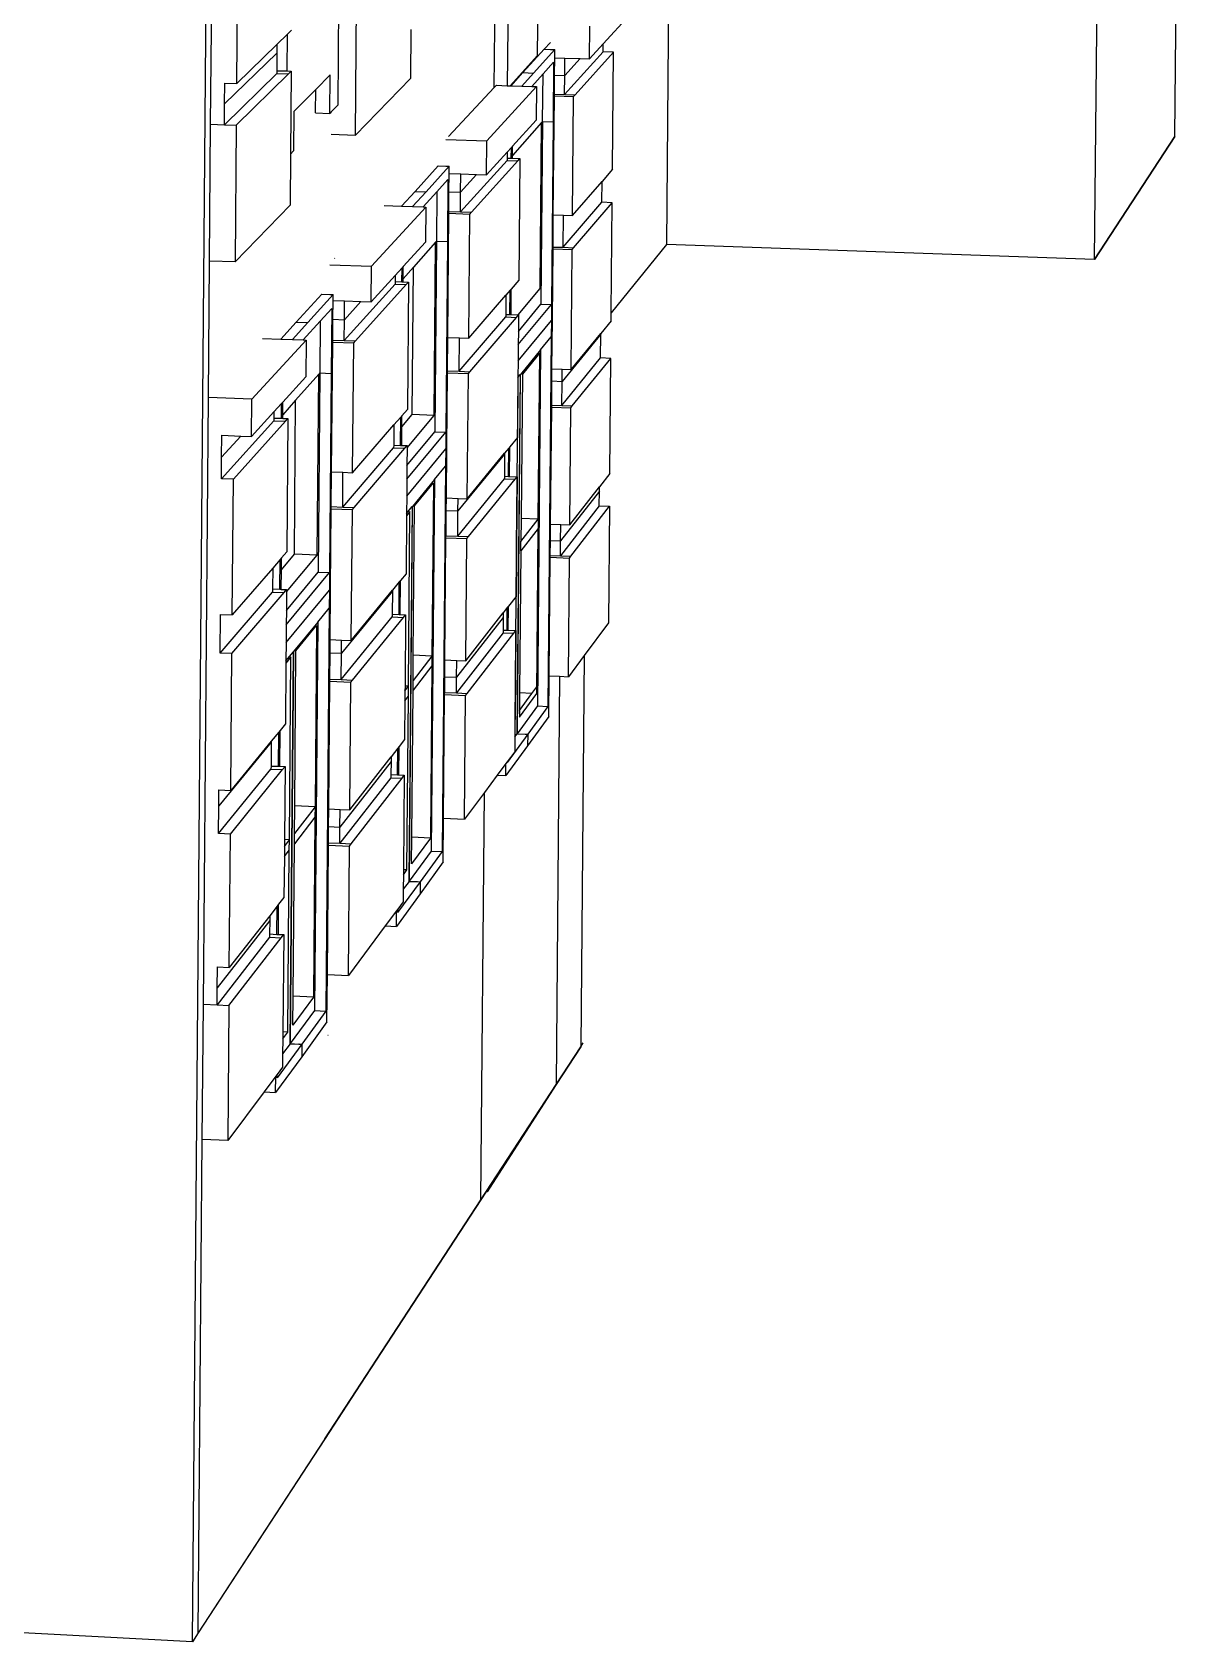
# Model space of a CAD drawing. Extents: x -106 to 80, y -44 to 65.
# Drawn here: x 60.2 to 71.97, y -36.53 to -19.98 of the extents above; entities that cross this region are included whole.
import ezdxf

# ---------------------------------------------------------------- set-up
doc = ezdxf.new("R2010")
doc.units = 0
doc.layers.get('0').update_dxf_attribs({"linetype": 'CONTINUOUS'})

msp = doc.modelspace()

# ---------------------------------------------------------------- linework, layer by layer
for p, q in [((71.124, -22.32), (71.309, -2.86)), ((61.846, -36.532), (62.093, -6.761)), ((62.034, -20.929), (62.095, -13.579)), ((65.397, -20.221), (65.413, -18.445)), ((71.949, -21.056), (71.97, -18.819)), ((66.75, -18.91), (66.721, -22.165)), ((62.302, -20.509), (62.313, -19.188)), ((65.094, -19.42), (65.084, -20.532)), ((63.35, -19.689), (63.341, -20.732)), ((64.951, -20.552), (64.96, -19.558)), ((63.524, -21.04), (63.535, -19.695)), ((66.34, -19.808), (66.072, -20.101)), ((62.824, -20.003), (62.716, -20.107)), ((62.821, -20.381), (62.824, -20.003)), ((62.866, -19.962), (62.824, -20.003)), ((64.093, -19.954), (64.089, -20.457)), ((65.93, -20.257), (65.933, -19.921)), ((62.716, -20.107), (62.302, -20.509)), ((62.716, -20.107), (62.715, -20.197)), ((65.246, -20.398), (65.465, -20.158)), ((65.246, -20.398), (65.465, -20.158)), ((65.573, -20.161), (65.355, -20.402)), ((65.465, -20.157), (65.529, -20.087)), ((65.465, -20.157), (65.465, -20.158)), ((65.465, -20.157), (65.465, -20.158)), ((65.465, -20.158), (65.465, -20.158)), ((65.465, -20.158), (65.465, -20.158)), ((65.465, -20.158), (65.529, -20.16)), ((65.529, -20.16), (65.573, -20.161)), ((65.572, -20.245), (65.573, -20.161)), ((65.674, -20.623), (66.072, -20.184)), ((65.781, -20.626), (66.177, -20.188)), ((65.93, -20.257), (66.072, -20.101)), ((66.072, -20.184), (66.072, -20.101)), ((66.177, -20.188), (66.072, -20.184)), ((66.167, -21.392), (66.177, -20.188)), ((62.178, -20.719), (62.715, -20.197)), ((62.715, -20.197), (62.713, -20.378)), ((65.397, -20.221), (65.113, -20.533)), ((65.452, -20.412), (65.561, -20.291)), ((65.561, -20.291), (65.555, -20.903)), ((65.57, -20.424), (65.572, -20.245)), ((65.572, -20.245), (65.677, -20.249)), ((65.675, -20.428), (65.677, -20.249)), ((65.834, -20.254), (65.675, -20.428)), ((65.677, -20.249), (65.834, -20.254)), ((65.834, -20.254), (65.93, -20.257)), ((62.713, -20.407), (62.176, -20.934)), ((62.178, -20.719), (62.179, -20.505)), ((62.179, -20.505), (62.302, -20.509)), ((62.298, -20.938), (62.833, -20.412)), ((62.713, -20.378), (62.821, -20.381)), ((62.713, -20.378), (62.713, -20.407)), ((62.713, -20.407), (62.833, -20.412)), ((62.821, -20.381), (62.862, -20.383)), ((62.833, -20.412), (62.862, -20.383)), ((62.862, -20.383), (62.855, -21.235)), ((63.262, -20.42), (63.114, -20.571)), ((63.259, -20.818), (63.262, -20.42)), ((64.089, -20.457), (63.524, -21.04)), ((65.124, -20.533), (65.246, -20.398)), ((65.233, -20.537), (65.355, -20.402)), ((65.246, -20.398), (65.246, -20.398)), ((65.246, -20.398), (65.355, -20.402)), ((65.336, -20.54), (65.452, -20.412)), ((65.355, -20.402), (65.355, -20.402)), ((65.448, -20.9), (65.452, -20.412)), ((65.569, -20.619), (65.57, -20.424)), ((65.57, -20.424), (65.675, -20.428)), ((65.674, -20.623), (65.675, -20.428)), ((63.114, -20.571), (62.891, -20.799)), ((63.112, -20.813), (63.114, -20.571)), ((64.479, -21.056), (64.951, -20.552)), ((64.873, -21.098), (65.385, -20.542)), ((64.951, -20.552), (64.973, -20.528)), ((64.973, -20.528), (65.084, -20.532)), ((65.084, -20.532), (65.113, -20.533)), ((65.113, -20.533), (65.124, -20.533)), ((65.124, -20.533), (65.233, -20.537)), ((65.233, -20.537), (65.336, -20.54)), ((65.336, -20.54), (65.385, -20.542)), ((65.385, -20.542), (65.382, -20.886)), ((65.558, -21.861), (65.569, -20.637)), ((65.569, -20.619), (65.674, -20.623)), ((65.569, -20.637), (65.569, -20.619)), ((65.569, -20.637), (65.766, -20.643)), ((65.674, -20.623), (65.781, -20.626)), ((65.755, -21.868), (65.766, -20.643)), ((65.766, -20.643), (65.781, -20.626)), ((62.176, -20.934), (62.178, -20.719)), ((62.891, -20.799), (62.887, -21.202)), ((63.112, -20.813), (63.259, -20.818)), ((63.274, -20.802), (63.259, -20.818)), ((63.341, -20.732), (63.274, -20.802)), ((62.022, -22.335), (62.034, -20.929)), ((62.034, -20.929), (62.176, -20.934)), ((62.176, -20.934), (62.298, -20.938)), ((62.298, -20.938), (62.286, -22.344)), ((65.438, -20.91), (65.137, -21.25)), ((65.382, -20.886), (65.138, -21.155)), ((65.423, -22.617), (65.438, -20.91)), ((65.448, -20.9), (65.431, -22.778)), ((65.448, -20.9), (65.438, -20.91)), ((65.448, -20.9), (65.555, -20.903)), ((65.555, -20.903), (65.539, -22.782)), ((63.272, -21.031), (63.524, -21.04)), ((64.454, -21.084), (64.873, -21.098)), ((64.87, -21.449), (64.873, -21.098)), ((65.127, -21.167), (65.084, -21.214)), ((65.126, -21.278), (65.127, -21.167)), ((65.138, -21.155), (65.127, -21.167)), ((65.137, -21.25), (65.138, -21.155)), ((71.124, -22.32), (71.949, -21.056)), ((71.949, -21.056), (71.124, -22.32)), ((62.855, -21.235), (62.851, -21.761)), ((62.887, -21.202), (62.855, -21.235)), ((64.603, -21.829), (65.083, -21.3)), ((64.715, -21.833), (65.193, -21.304)), ((64.87, -21.449), (65.084, -21.214)), ((65.084, -21.214), (65.083, -21.276)), ((65.083, -21.276), (65.083, -21.3)), ((65.083, -21.276), (65.126, -21.278)), ((65.083, -21.3), (65.193, -21.304)), ((65.126, -21.278), (65.137, -21.278)), ((65.137, -21.278), (65.137, -21.25)), ((65.137, -21.278), (65.214, -21.281)), ((65.193, -21.304), (65.214, -21.281)), ((65.214, -21.281), (65.203, -22.533)), ((64.137, -21.619), (64.375, -21.356)), ((64.375, -21.356), (64.137, -21.619)), ((64.487, -21.36), (64.25, -21.623)), ((64.361, -21.622), (64.474, -21.496)), ((64.375, -21.356), (64.375, -21.356)), ((64.375, -21.356), (64.375, -21.356)), ((64.375, -21.356), (64.375, -21.356)), ((64.375, -21.356), (64.452, -21.359)), ((64.375, -21.356), (64.375, -21.356)), ((64.452, -21.359), (64.487, -21.36)), ((64.474, -21.496), (64.469, -22.135)), ((64.485, -21.622), (64.487, -21.436)), ((64.487, -21.436), (64.487, -21.36)), ((64.487, -21.436), (64.607, -21.44)), ((64.605, -21.626), (64.607, -21.44)), ((64.769, -21.446), (64.605, -21.626)), ((64.607, -21.44), (64.769, -21.446)), ((64.769, -21.446), (64.87, -21.449)), ((66.167, -21.392), (66.06, -21.516)), ((63.997, -21.772), (64.137, -21.619)), ((64.111, -21.776), (64.25, -21.622)), ((64.137, -21.619), (64.137, -21.619)), ((64.137, -21.619), (64.25, -21.622)), ((64.219, -21.779), (64.361, -21.622)), ((64.25, -21.623), (64.25, -21.622)), ((64.361, -21.622), (64.357, -22.131)), ((64.483, -21.825), (64.485, -21.622)), ((64.485, -21.622), (64.605, -21.626)), ((64.603, -21.829), (64.605, -21.626)), ((65.755, -21.868), (66.06, -21.516)), ((66.058, -21.731), (66.06, -21.516)), ((62.851, -21.761), (62.286, -22.344)), ((63.688, -22.388), (64.247, -21.78)), ((63.817, -21.765), (63.997, -21.772)), ((63.997, -21.772), (64.111, -21.776)), ((64.111, -21.776), (64.219, -21.779)), ((64.219, -21.779), (64.247, -21.78)), ((64.247, -21.78), (64.244, -22.14)), ((64.472, -23.121), (64.483, -21.844)), ((64.483, -21.825), (64.603, -21.829)), ((64.483, -21.844), (64.483, -21.825)), ((64.483, -21.844), (64.699, -21.852)), ((64.603, -21.829), (64.715, -21.833)), ((64.699, -21.852), (64.715, -21.833)), ((65.66, -22.194), (66.058, -21.731)), ((65.767, -22.198), (66.164, -21.735)), ((66.164, -21.735), (66.058, -21.731)), ((66.154, -22.869), (66.164, -21.735)), ((64.688, -23.129), (64.699, -21.852)), ((65.555, -22.191), (65.558, -21.861)), ((65.558, -21.861), (65.663, -21.864)), ((65.66, -22.194), (65.663, -21.864)), ((65.663, -21.864), (65.755, -21.868)), ((64.244, -22.14), (64.014, -22.392)), ((64.346, -22.142), (64.119, -22.398)), ((64.331, -23.923), (64.346, -22.142)), ((64.357, -22.131), (64.34, -24.09)), ((64.357, -22.131), (64.346, -22.142)), ((64.357, -22.131), (64.469, -22.135)), ((64.469, -22.135), (64.452, -24.095)), ((66.721, -22.165), (66.154, -22.869)), ((66.721, -22.165), (66.154, -22.869)), ((71.124, -22.32), (66.721, -22.165)), ((62.011, -23.738), (62.022, -22.335)), ((62.011, -23.738), (62.022, -22.335)), ((62.286, -22.344), (62.022, -22.335)), ((63.308, -22.31), (63.312, -22.306)), ((65.548, -22.932), (65.555, -22.209)), ((65.555, -22.191), (65.66, -22.194)), ((65.555, -22.209), (65.555, -22.191)), ((65.555, -22.209), (65.752, -22.216)), ((65.66, -22.194), (65.767, -22.198)), ((65.741, -23.45), (65.752, -22.216)), ((65.752, -22.216), (65.767, -22.198)), ((63.261, -22.373), (63.688, -22.388)), ((63.685, -22.755), (63.688, -22.388)), ((63.685, -22.755), (63.932, -22.484)), ((63.932, -22.484), (63.931, -22.547)), ((64.002, -22.406), (63.932, -22.484)), ((64, -22.549), (64.002, -22.406)), ((64.014, -22.392), (64.002, -22.406)), ((64.013, -22.518), (64.014, -22.392)), ((64.119, -22.398), (64.013, -22.518)), ((64.106, -23.914), (64.119, -22.398)), ((63.407, -23.151), (63.931, -22.573)), ((63.524, -23.155), (64.045, -22.577)), ((63.931, -22.547), (63.931, -22.573)), ((63.931, -22.547), (64, -22.549)), ((63.931, -22.573), (64.045, -22.577)), ((64, -22.549), (64.013, -22.55)), ((64.013, -22.55), (64.013, -22.518)), ((64.013, -22.55), (64.068, -22.552)), ((64.045, -22.577), (64.068, -22.552)), ((64.068, -22.552), (64.057, -23.86)), ((65.114, -22.636), (65.071, -22.686)), ((65.112, -22.886), (65.114, -22.636)), ((65.125, -22.623), (65.114, -22.636)), ((65.123, -22.886), (65.125, -22.623)), ((65.203, -22.533), (65.125, -22.623)), ((65.196, -22.889), (65.423, -22.617)), ((62.915, -22.962), (63.176, -22.675)), ((63.176, -22.675), (62.915, -22.962)), ((63.293, -22.679), (63.034, -22.966)), ((63.161, -22.953), (63.279, -22.822)), ((63.177, -22.674), (63.176, -22.675)), ((63.176, -22.675), (63.176, -22.675)), ((63.176, -22.675), (63.177, -22.675)), ((63.177, -22.674), (63.177, -22.675)), ((63.177, -22.675), (63.258, -22.678)), ((63.258, -22.678), (63.293, -22.679)), ((63.279, -22.822), (63.274, -23.49)), ((63.291, -22.934), (63.293, -22.741)), ((63.293, -22.741), (63.293, -22.679)), ((63.293, -22.741), (63.41, -22.745)), ((63.409, -22.938), (63.41, -22.745)), ((63.579, -22.751), (63.409, -22.938)), ((63.41, -22.745), (63.579, -22.751)), ((63.579, -22.751), (63.685, -22.755)), ((64.688, -23.129), (65.071, -22.686)), ((65.071, -22.686), (65.069, -22.884)), ((65.197, -23.194), (65.539, -22.782)), ((65.199, -23.058), (65.431, -22.778)), ((65.431, -22.778), (65.539, -22.782)), ((65.539, -22.782), (65.538, -22.946)), ((62.755, -23.138), (62.915, -22.962)), ((62.874, -23.142), (63.034, -22.966)), ((62.915, -22.962), (62.915, -22.962)), ((62.915, -22.962), (63.034, -22.966)), ((62.987, -23.146), (63.161, -22.953)), ((63.034, -22.966), (63.034, -22.966)), ((63.161, -22.953), (63.156, -23.485)), ((63.289, -23.147), (63.291, -22.934)), ((63.291, -22.934), (63.409, -22.938)), ((63.407, -23.151), (63.409, -22.938)), ((64.589, -23.469), (65.069, -22.91)), ((64.701, -23.473), (65.179, -22.914)), ((65.069, -22.884), (65.112, -22.886)), ((65.069, -22.884), (65.069, -22.91)), ((65.069, -22.91), (65.179, -22.914)), ((65.112, -22.886), (65.123, -22.886)), ((65.123, -22.886), (65.196, -22.889)), ((65.179, -22.914), (65.2, -22.889)), ((65.196, -22.889), (65.2, -22.889)), ((65.196, -23.361), (65.538, -22.946)), ((65.2, -22.889), (65.199, -23.058)), ((65.538, -22.946), (65.536, -23.115)), ((65.538, -22.946), (65.548, -22.932)), ((65.544, -23.443), (65.548, -22.932)), ((66.153, -22.949), (66.046, -23.079)), ((66.153, -22.949), (66.154, -22.869)), ((62.458, -23.755), (63.016, -23.147)), ((62.567, -23.131), (62.755, -23.138)), ((62.755, -23.138), (62.874, -23.142)), ((62.874, -23.142), (62.987, -23.146)), ((62.987, -23.146), (63.016, -23.147)), ((63.016, -23.147), (63.013, -23.524)), ((63.278, -24.502), (63.289, -23.168)), ((63.289, -23.147), (63.407, -23.151)), ((63.289, -23.168), (63.289, -23.147)), ((63.289, -23.168), (63.506, -23.176)), ((63.407, -23.151), (63.524, -23.155)), ((63.506, -23.176), (63.524, -23.155)), ((64.469, -23.464), (64.472, -23.121)), ((64.472, -23.121), (64.592, -23.125)), ((64.589, -23.469), (64.592, -23.125)), ((64.592, -23.125), (64.688, -23.129)), ((65.199, -23.058), (65.197, -23.194)), ((65.427, -23.248), (65.536, -23.115)), ((65.536, -23.115), (65.503, -26.915)), ((66.046, -23.088), (65.648, -23.572)), ((65.741, -23.45), (66.046, -23.079)), ((66.044, -23.332), (66.046, -23.088)), ((66.046, -23.088), (66.046, -23.079)), ((63.494, -24.511), (63.506, -23.176)), ((65.197, -23.194), (65.196, -23.361)), ((65.427, -23.248), (65.219, -23.503)), ((65.418, -23.28), (65.24, -23.498)), ((65.427, -23.248), (65.395, -26.91)), ((65.403, -24.988), (65.418, -23.28)), ((65.645, -23.821), (66.044, -23.332)), ((66.149, -23.336), (66.044, -23.332)), ((63.145, -23.498), (62.908, -23.765)), ((63.129, -25.36), (63.145, -23.498)), ((63.156, -23.485), (63.139, -25.534)), ((63.156, -23.485), (63.145, -23.498)), ((63.156, -23.485), (63.274, -23.49)), ((63.274, -23.49), (63.256, -25.539)), ((64.462, -24.251), (64.469, -23.484)), ((64.469, -23.464), (64.589, -23.469)), ((64.469, -23.484), (64.469, -23.464)), ((64.469, -23.484), (64.684, -23.492)), ((64.589, -23.469), (64.701, -23.473)), ((64.673, -24.779), (64.684, -23.492)), ((64.684, -23.492), (64.701, -23.473)), ((65.196, -23.361), (65.194, -23.532)), ((65.24, -23.498), (65.227, -24.981)), ((65.543, -23.568), (65.544, -23.443)), ((65.544, -23.443), (65.649, -23.447)), ((65.648, -23.572), (65.649, -23.447)), ((65.649, -23.447), (65.741, -23.45)), ((65.753, -23.825), (66.149, -23.336)), ((66.139, -24.52), (66.149, -23.336)), ((63.013, -23.524), (62.776, -23.785)), ((65.181, -25.273), (65.197, -23.55)), ((65.218, -23.503), (65.186, -27.196)), ((65.187, -27.195), (65.219, -23.503)), ((65.194, -23.553), (65.189, -24.151)), ((65.194, -23.532), (65.218, -23.503)), ((65.194, -23.532), (65.194, -23.553)), ((65.197, -23.55), (65.194, -23.553)), ((65.218, -23.503), (65.219, -23.503)), ((65.541, -23.817), (65.543, -23.568)), ((65.543, -23.568), (65.648, -23.572)), ((65.645, -23.821), (65.648, -23.572)), ((61.959, -29.977), (62.011, -23.738)), ((62.458, -23.755), (62.011, -23.738)), ((62.455, -24.138), (62.458, -23.755)), ((62.762, -23.8), (62.685, -23.885)), ((62.761, -23.952), (62.762, -23.8)), ((62.776, -23.785), (62.762, -23.8)), ((62.908, -23.765), (62.775, -23.916)), ((62.775, -23.916), (62.776, -23.785)), ((62.895, -25.35), (62.908, -23.765)), ((65.541, -23.817), (65.645, -23.821)), ((65.541, -23.836), (65.541, -23.817)), ((65.645, -23.821), (65.753, -23.825)), ((65.737, -23.843), (65.753, -23.825)), ((62.146, -24.573), (62.684, -23.978)), ((62.268, -24.578), (62.804, -23.982)), ((62.685, -23.885), (62.455, -24.138)), ((62.685, -23.949), (62.684, -23.978)), ((62.684, -23.978), (62.804, -23.982)), ((62.685, -23.885), (62.685, -23.949)), ((62.685, -23.949), (62.761, -23.952)), ((62.761, -23.952), (62.775, -23.953)), ((62.775, -23.953), (62.775, -23.916)), ((62.775, -23.953), (62.829, -23.955)), ((62.804, -23.982), (62.829, -23.955)), ((62.829, -23.955), (62.818, -25.324)), ((63.989, -23.939), (63.918, -24.02)), ((63.986, -24.23), (63.989, -23.939)), ((64.001, -23.925), (63.989, -23.939)), ((64, -24.04), (64.106, -23.914)), ((64, -24.04), (64.001, -23.925)), ((64.057, -23.86), (64.001, -23.925)), ((64.054, -24.254), (64.331, -23.923)), ((64.331, -23.923), (64.106, -23.914)), ((65.53, -25.039), (65.541, -23.836)), ((65.541, -23.836), (65.737, -23.843)), ((65.727, -25.047), (65.737, -23.843)), ((62.147, -24.35), (62.149, -24.127)), ((62.345, -24.134), (62.147, -24.35)), ((62.149, -24.127), (62.345, -24.134)), ((62.345, -24.134), (62.455, -24.138)), ((63.494, -24.511), (63.918, -24.02)), ((63.918, -24.02), (63.917, -24.227)), ((63.999, -24.23), (64, -24.04)), ((64.051, -24.579), (64.452, -24.095)), ((64.052, -24.436), (64.34, -24.09)), ((64.34, -24.09), (64.452, -24.095)), ((64.452, -24.095), (64.451, -24.266)), ((65.189, -24.151), (65.111, -24.246)), ((63.392, -24.865), (63.916, -24.255)), ((63.509, -24.869), (64.031, -24.259)), ((63.917, -24.227), (63.916, -24.255)), ((63.916, -24.255), (64.031, -24.259)), ((63.917, -24.227), (63.986, -24.23)), ((63.986, -24.23), (63.999, -24.23)), ((63.999, -24.23), (64.054, -24.232)), ((64.031, -24.259), (64.054, -24.232)), ((64.05, -24.753), (64.451, -24.266)), ((64.054, -24.254), (64.052, -24.436)), ((64.054, -24.232), (64.054, -24.254)), ((64.451, -24.266), (64.449, -24.443)), ((64.451, -24.266), (64.462, -24.251)), ((64.458, -24.771), (64.462, -24.251)), ((65.057, -24.321), (64.577, -24.905)), ((64.673, -24.779), (65.057, -24.312)), ((65.057, -24.321), (65.055, -24.548)), ((65.1, -24.26), (65.057, -24.312)), ((65.057, -24.312), (65.057, -24.321)), ((65.097, -24.55), (65.1, -24.26)), ((65.111, -24.246), (65.1, -24.26)), ((65.109, -24.55), (65.111, -24.246)), ((62.146, -24.573), (62.147, -24.35)), ((64.052, -24.436), (64.051, -24.579)), ((64.335, -24.581), (64.449, -24.443)), ((64.449, -24.443), (64.415, -28.407)), ((62.268, -24.578), (62.146, -24.573)), ((62.256, -25.974), (62.268, -24.578)), ((63.275, -24.86), (63.278, -24.502)), ((63.278, -24.502), (63.395, -24.507)), ((63.392, -24.865), (63.395, -24.507)), ((63.395, -24.507), (63.494, -24.511)), ((64.051, -24.579), (64.05, -24.753)), ((64.335, -24.581), (64.109, -24.858)), ((64.131, -24.852), (64.325, -24.615)), ((64.335, -24.581), (64.303, -28.402)), ((64.325, -24.615), (64.31, -26.397)), ((64.575, -25.164), (65.055, -24.575)), ((64.686, -25.169), (65.164, -24.579)), ((65.055, -24.548), (65.055, -24.575)), ((65.055, -24.548), (65.097, -24.55)), ((65.055, -24.575), (65.164, -24.579)), ((65.097, -24.55), (65.109, -24.55)), ((65.109, -24.55), (65.185, -24.553)), ((65.164, -24.579), (65.185, -24.553)), ((65.185, -24.553), (65.179, -25.273)), ((65.727, -25.047), (66.032, -24.657)), ((66.139, -24.52), (66.032, -24.657)), ((66.032, -24.701), (66.032, -24.657)), ((64.05, -24.753), (64.048, -24.932)), ((64.457, -24.901), (64.458, -24.771)), ((64.458, -24.771), (64.578, -24.776)), ((64.577, -24.905), (64.578, -24.776)), ((64.578, -24.776), (64.673, -24.779)), ((66.032, -24.701), (65.633, -25.212)), ((66.03, -24.853), (66.032, -24.701)), ((63.268, -25.702), (63.275, -24.882)), ((63.275, -24.86), (63.392, -24.865)), ((63.275, -24.882), (63.275, -24.86)), ((63.275, -24.882), (63.491, -24.891)), ((63.392, -24.865), (63.509, -24.869)), ((63.48, -26.237), (63.491, -24.891)), ((63.491, -24.891), (63.509, -24.869)), ((64.048, -24.954), (64.043, -25.551)), ((64.048, -24.932), (64.108, -24.859)), ((64.084, -24.909), (64.048, -24.954)), ((64.048, -24.932), (64.048, -24.954)), ((64.069, -26.707), (64.084, -24.909)), ((64.108, -24.859), (64.075, -28.713)), ((64.076, -28.712), (64.109, -24.858)), ((64.108, -24.859), (64.109, -24.858)), ((64.118, -26.389), (64.131, -24.852)), ((64.455, -25.16), (64.457, -24.901)), ((64.457, -24.901), (64.577, -24.905)), ((64.575, -25.164), (64.577, -24.905)), ((65.227, -24.981), (65.225, -25.217)), ((65.225, -25.217), (65.403, -24.988)), ((65.403, -24.988), (65.227, -24.981)), ((65.403, -24.988), (65.402, -25.084)), ((66.03, -24.853), (65.632, -25.365)), ((65.739, -25.369), (66.136, -24.857)), ((66.03, -24.853), (66.136, -24.857)), ((66.136, -24.857), (66.125, -26.056)), ((65.402, -25.084), (65.224, -25.314)), ((65.387, -26.782), (65.402, -25.084)), ((65.528, -25.208), (65.53, -25.039)), ((65.53, -25.039), (65.635, -25.043)), ((65.633, -25.212), (65.635, -25.043)), ((65.635, -25.043), (65.727, -25.047)), ((64.444, -26.436), (64.454, -25.181)), ((64.454, -25.181), (64.455, -25.16)), ((64.454, -25.181), (64.67, -25.189)), ((64.455, -25.16), (64.575, -25.164)), ((64.575, -25.164), (64.686, -25.169)), ((64.659, -26.444), (64.67, -25.189)), ((64.67, -25.189), (64.686, -25.169)), ((65.179, -25.276), (65.178, -25.373)), ((65.179, -25.276), (65.181, -25.273)), ((65.181, -25.273), (65.179, -25.273)), ((65.179, -25.273), (65.179, -25.276)), ((65.181, -25.37), (65.181, -25.273)), ((65.224, -25.314), (65.211, -26.775)), ((65.224, -25.314), (65.225, -25.217)), ((65.527, -25.361), (65.528, -25.208)), ((65.528, -25.208), (65.633, -25.212)), ((65.632, -25.365), (65.633, -25.212)), ((62.749, -25.404), (62.672, -25.493)), ((62.746, -25.71), (62.749, -25.404)), ((62.762, -25.388), (62.749, -25.404)), ((62.761, -25.509), (62.895, -25.35)), ((62.761, -25.509), (62.762, -25.388)), ((62.818, -25.324), (62.762, -25.388)), ((62.814, -25.736), (63.129, -25.36)), ((63.129, -25.36), (62.895, -25.35)), ((65.166, -27.083), (65.181, -25.37)), ((65.178, -25.373), (65.175, -25.784)), ((65.181, -25.37), (65.178, -25.373)), ((65.516, -26.601), (65.527, -25.381)), ((65.527, -25.361), (65.632, -25.365)), ((65.527, -25.381), (65.527, -25.361)), ((65.527, -25.381), (65.724, -25.389)), ((65.632, -25.365), (65.739, -25.369)), ((65.713, -26.609), (65.724, -25.389)), ((65.724, -25.389), (65.739, -25.369)), ((62.672, -25.493), (62.256, -25.974)), ((62.672, -25.493), (62.67, -25.707)), ((62.76, -25.711), (62.761, -25.509)), ((62.812, -26.076), (63.256, -25.539)), ((62.813, -25.927), (63.139, -25.534)), ((63.139, -25.534), (63.256, -25.539)), ((63.256, -25.539), (63.255, -25.718)), ((63.974, -25.634), (63.904, -25.72)), ((63.971, -25.968), (63.974, -25.634)), ((63.987, -25.619), (63.974, -25.634)), ((63.984, -25.968), (63.987, -25.619)), ((64.043, -25.551), (63.987, -25.619)), ((62.131, -26.366), (62.67, -25.738)), ((62.253, -26.371), (62.789, -25.743)), ((62.67, -25.707), (62.746, -25.71)), ((62.67, -25.707), (62.67, -25.738)), ((62.67, -25.738), (62.789, -25.743)), ((62.746, -25.71), (62.76, -25.711)), ((62.76, -25.711), (62.815, -25.713)), ((62.789, -25.743), (62.815, -25.713)), ((62.81, -26.258), (63.255, -25.718)), ((62.814, -25.736), (62.813, -25.927)), ((62.815, -25.713), (62.814, -25.736)), ((63.255, -25.718), (63.253, -25.903)), ((63.255, -25.718), (63.268, -25.702)), ((63.263, -26.228), (63.268, -25.702)), ((63.904, -25.729), (63.38, -26.367)), ((63.48, -26.237), (63.904, -25.72)), ((63.904, -25.729), (63.902, -25.965)), ((63.904, -25.72), (63.904, -25.729)), ((65.175, -25.784), (65.097, -25.884)), ((62.131, -26.366), (62.134, -25.969)), ((62.134, -25.969), (62.256, -25.974)), ((62.813, -25.927), (62.812, -26.076)), ((63.135, -26.048), (63.253, -25.903)), ((63.253, -25.903), (63.218, -30.048)), ((63.902, -25.965), (63.901, -25.994)), ((63.902, -25.965), (63.971, -25.968)), ((63.971, -25.968), (63.984, -25.968)), ((63.984, -25.968), (64.039, -25.971)), ((64.016, -25.999), (64.039, -25.971)), ((64.039, -25.971), (64.033, -26.706)), ((64.659, -26.444), (65.043, -25.953)), ((65.043, -25.953), (65.042, -26)), ((65.085, -25.899), (65.043, -25.953)), ((65.083, -26.13), (65.085, -25.899)), ((65.097, -25.884), (65.085, -25.899)), ((65.095, -26.131), (65.097, -25.884)), ((62.812, -26.076), (62.81, -26.258)), ((63.135, -26.048), (62.887, -26.351)), ((62.911, -26.343), (63.123, -26.084)), ((63.135, -26.048), (63.101, -30.042)), ((63.123, -26.084), (63.108, -27.947)), ((63.377, -26.638), (63.901, -25.994)), ((63.494, -26.643), (64.016, -25.999)), ((63.901, -25.994), (64.016, -25.999)), ((65.042, -26), (64.562, -26.615)), ((65.042, -26), (65.041, -26.129)), ((65.041, -26.129), (65.041, -26.157)), ((65.041, -26.129), (65.083, -26.13)), ((65.083, -26.13), (65.095, -26.131)), ((65.095, -26.131), (65.172, -26.134)), ((65.151, -26.161), (65.172, -26.134)), ((65.172, -26.134), (65.164, -27.017)), ((66.125, -26.056), (65.876, -26.39)), ((62.81, -26.258), (62.808, -26.446)), ((63.262, -26.362), (63.263, -26.228)), ((63.263, -26.228), (63.381, -26.233)), ((63.38, -26.367), (63.381, -26.233)), ((63.381, -26.233), (63.48, -26.237)), ((65.041, -26.157), (64.561, -26.775)), ((64.672, -26.78), (65.151, -26.161)), ((65.041, -26.157), (65.151, -26.161)), ((62.253, -26.371), (62.131, -26.366)), ((62.241, -27.778), (62.253, -26.371)), ((62.808, -26.469), (62.803, -27.093)), ((62.808, -26.446), (62.886, -26.352)), ((62.86, -26.405), (62.808, -26.469)), ((62.808, -26.446), (62.808, -26.469)), ((62.844, -28.287), (62.86, -26.405)), ((62.886, -26.352), (62.852, -30.382)), ((62.853, -30.381), (62.887, -26.351)), ((62.886, -26.352), (62.887, -26.351)), ((62.898, -27.938), (62.911, -26.343)), ((63.26, -26.633), (63.262, -26.362)), ((63.262, -26.362), (63.38, -26.367)), ((63.377, -26.638), (63.38, -26.367)), ((64.116, -26.647), (64.118, -26.389)), ((64.31, -26.397), (64.116, -26.647)), ((64.31, -26.397), (64.118, -26.389)), ((64.31, -26.397), (64.309, -26.497)), ((64.442, -26.61), (64.444, -26.436)), ((64.444, -26.436), (64.564, -26.441)), ((64.562, -26.615), (64.564, -26.441)), ((64.564, -26.441), (64.659, -26.444)), ((65.876, -26.39), (65.713, -26.609)), ((65.876, -26.39), (65.84, -30.413)), ((63.26, -26.633), (63.377, -26.638)), ((63.26, -26.656), (63.26, -26.633)), ((63.377, -26.638), (63.494, -26.643)), ((63.476, -26.665), (63.494, -26.643)), ((64.309, -26.497), (64.115, -26.748)), ((64.309, -26.497), (64.294, -28.269)), ((64.441, -26.77), (64.442, -26.61)), ((64.442, -26.61), (64.562, -26.615)), ((64.561, -26.775), (64.562, -26.615)), ((65.513, -27.017), (65.516, -26.601)), ((65.516, -26.601), (65.623, -26.605)), ((65.623, -26.605), (65.586, -30.803)), ((65.623, -26.605), (65.713, -26.609)), ((63.249, -27.968), (63.26, -26.656)), ((63.26, -26.656), (63.476, -26.665)), ((63.465, -27.978), (63.476, -26.665)), ((64.032, -26.755), (64.031, -26.856)), ((64.031, -26.856), (64.068, -26.809)), ((64.033, -26.706), (64.032, -26.755)), ((64.032, -26.755), (64.069, -26.707)), ((64.069, -26.707), (64.033, -26.706)), ((64.053, -28.596), (64.068, -26.809)), ((64.068, -26.809), (64.069, -26.707)), ((64.102, -28.26), (64.115, -26.748)), ((64.115, -26.748), (64.116, -26.647)), ((64.429, -28.064), (64.44, -26.792)), ((64.44, -26.792), (64.441, -26.77)), ((64.44, -26.792), (64.656, -26.801)), ((64.441, -26.77), (64.561, -26.775)), ((64.561, -26.775), (64.672, -26.78)), ((64.645, -28.073), (64.656, -26.801)), ((64.656, -26.801), (64.672, -26.78)), ((65.211, -26.775), (65.209, -26.955)), ((65.209, -26.955), (65.338, -26.78)), ((65.209, -27.024), (65.387, -26.782)), ((65.338, -26.78), (65.211, -26.775)), ((65.338, -26.78), (65.387, -26.714)), ((65.387, -26.782), (65.387, -26.782)), ((64.031, -26.856), (64.028, -27.256)), ((65.395, -26.91), (65.187, -27.195)), ((65.209, -26.955), (65.209, -27.024)), ((65.503, -26.915), (65.295, -27.199)), ((65.395, -26.91), (65.503, -26.915)), ((62.803, -27.093), (62.748, -27.161)), ((65.163, -27.086), (65.162, -27.228)), ((65.164, -27.017), (65.163, -27.086)), ((65.163, -27.086), (65.166, -27.083)), ((65.163, -27.086), (65.163, -27.086)), ((65.164, -27.017), (65.166, -27.014)), ((65.166, -27.083), (65.165, -27.083)), ((65.209, -27.024), (65.209, -27.024)), ((65.513, -27.017), (65.294, -27.318)), ((62.657, -27.281), (62.117, -27.938)), ((62.657, -27.271), (62.241, -27.778)), ((62.657, -27.281), (62.655, -27.527)), ((62.734, -27.178), (62.657, -27.271)), ((62.657, -27.271), (62.657, -27.281)), ((62.731, -27.53), (62.734, -27.178)), ((62.748, -27.161), (62.734, -27.178)), ((62.744, -27.53), (62.748, -27.161)), ((64.028, -27.256), (63.972, -27.328)), ((65.295, -27.2), (65.083, -27.49)), ((65.162, -27.228), (65.161, -27.381)), ((65.162, -27.228), (65.186, -27.196)), ((65.187, -27.195), (65.186, -27.196)), ((65.186, -27.196), (65.269, -27.199)), ((65.187, -27.195), (65.27, -27.198)), ((65.27, -27.198), (65.269, -27.199)), ((65.269, -27.199), (65.295, -27.2)), ((65.27, -27.198), (65.295, -27.199)), ((65.295, -27.199), (65.294, -27.318)), ((65.295, -27.199), (65.295, -27.2)), ((63.465, -27.978), (63.889, -27.434)), ((63.959, -27.344), (63.889, -27.434)), ((63.889, -27.434), (63.889, -27.482)), ((63.957, -27.619), (63.959, -27.344)), ((63.972, -27.328), (63.959, -27.344)), ((63.97, -27.619), (63.972, -27.328)), ((65.294, -27.318), (65.07, -27.626)), ((65.161, -27.381), (65.083, -27.485)), ((62.115, -28.221), (62.654, -27.559)), ((62.237, -28.227), (62.774, -27.564)), ((62.655, -27.527), (62.654, -27.559)), ((62.654, -27.559), (62.774, -27.564)), ((62.655, -27.527), (62.731, -27.53)), ((62.731, -27.53), (62.744, -27.53)), ((62.744, -27.53), (62.799, -27.533)), ((62.774, -27.564), (62.799, -27.533)), ((62.799, -27.533), (62.793, -28.284)), ((63.889, -27.482), (63.364, -28.155)), ((63.888, -27.616), (63.887, -27.647)), ((63.889, -27.482), (63.888, -27.616)), ((63.888, -27.616), (63.957, -27.619)), ((63.957, -27.619), (63.97, -27.619)), ((63.97, -27.619), (64.025, -27.622)), ((64.002, -27.651), (64.025, -27.622)), ((64.025, -27.622), (64.017, -28.595)), ((64.981, -27.622), (64.85, -27.798)), ((65.071, -27.501), (64.981, -27.622)), ((64.981, -27.622), (65.07, -27.626)), ((65.07, -27.626), (65.071, -27.501)), ((65.083, -27.485), (65.071, -27.501)), ((65.083, -27.49), (65.083, -27.485)), ((62.117, -27.938), (62.119, -27.773)), ((62.119, -27.773), (62.241, -27.778)), ((63.887, -27.647), (63.363, -28.322)), ((63.48, -28.327), (64.002, -27.651)), ((63.887, -27.647), (64.002, -27.651)), ((64.85, -27.798), (64.645, -28.073)), ((64.813, -31.986), (64.85, -27.798)), ((62.115, -28.221), (62.117, -27.938)), ((62.895, -28.22), (62.898, -27.938)), ((63.108, -27.947), (62.895, -28.22)), ((63.108, -27.947), (62.898, -27.938)), ((63.108, -27.947), (63.107, -28.052)), ((63.247, -28.15), (63.249, -27.968)), ((63.249, -27.968), (63.366, -27.973)), ((63.107, -28.052), (62.895, -28.326)), ((63.107, -28.052), (63.091, -29.904)), ((63.364, -28.155), (63.366, -27.973)), ((63.366, -27.973), (63.465, -27.978)), ((64.426, -28.513), (64.429, -28.064)), ((64.429, -28.064), (64.645, -28.073)), ((62.237, -28.227), (62.115, -28.221)), ((62.226, -29.599), (62.237, -28.227)), ((62.793, -28.284), (62.792, -28.353)), ((62.792, -28.353), (62.844, -28.287)), ((62.844, -28.287), (62.793, -28.284)), ((62.843, -28.393), (62.844, -28.287)), ((62.895, -28.326), (62.895, -28.22)), ((63.246, -28.317), (63.247, -28.15)), ((63.247, -28.15), (63.364, -28.155)), ((63.363, -28.322), (63.364, -28.155)), ((64.1, -28.532), (64.102, -28.26)), ((64.294, -28.269), (64.1, -28.532)), ((64.294, -28.269), (64.102, -28.26)), ((62.792, -28.459), (62.788, -28.878)), ((62.792, -28.353), (62.792, -28.459)), ((62.792, -28.459), (62.843, -28.393)), ((62.827, -30.262), (62.843, -28.393)), ((62.881, -29.894), (62.895, -28.326)), ((63.234, -29.67), (63.245, -28.341)), ((63.245, -28.341), (63.246, -28.317)), ((63.245, -28.341), (63.462, -28.351)), ((63.246, -28.317), (63.363, -28.322)), ((63.363, -28.322), (63.48, -28.327)), ((63.45, -29.68), (63.462, -28.351)), ((63.462, -28.351), (63.48, -28.327)), ((64.303, -28.402), (64.076, -28.712)), ((64.415, -28.407), (64.189, -28.717)), ((64.303, -28.402), (64.415, -28.407)), ((64.017, -28.595), (64.016, -28.646)), ((64.016, -28.646), (64.053, -28.596)), ((64.053, -28.596), (64.017, -28.595)), ((64.426, -28.513), (64.188, -28.84)), ((64.188, -28.717), (63.957, -29.034)), ((64.015, -28.795), (64.014, -28.924)), ((64.016, -28.646), (64.015, -28.795)), ((64.075, -28.713), (64.015, -28.795)), ((64.076, -28.712), (64.075, -28.713)), ((64.075, -28.713), (64.161, -28.716)), ((64.076, -28.712), (64.162, -28.715)), ((64.162, -28.715), (64.161, -28.716)), ((64.161, -28.716), (64.188, -28.717)), ((64.162, -28.715), (64.189, -28.717)), ((64.189, -28.717), (64.188, -28.717)), ((64.189, -28.717), (64.188, -28.84)), ((62.733, -28.949), (62.719, -28.967)), ((62.73, -29.258), (62.733, -28.949)), ((62.788, -28.878), (62.733, -28.949)), ((64.188, -28.84), (63.944, -29.176)), ((64.014, -28.924), (63.958, -29)), ((62.641, -29.116), (62.102, -29.808)), ((62.642, -29.066), (62.226, -29.599)), ((62.641, -29.116), (62.64, -29.254)), ((62.642, -29.066), (62.641, -29.116)), ((62.719, -28.967), (62.642, -29.066)), ((62.716, -29.258), (62.719, -28.967)), ((63.945, -29.017), (63.83, -29.171)), ((63.944, -29.176), (63.945, -29.017)), ((63.958, -29), (63.945, -29.017)), ((63.957, -29.034), (63.958, -29)), ((62.64, -29.288), (62.1, -29.983)), ((62.64, -29.254), (62.64, -29.288)), ((62.64, -29.254), (62.716, -29.258)), ((62.64, -29.288), (62.76, -29.293)), ((62.716, -29.258), (62.73, -29.258)), ((62.73, -29.258), (62.785, -29.261)), ((62.76, -29.293), (62.785, -29.261)), ((62.785, -29.261), (62.776, -30.26)), ((63.83, -29.171), (63.45, -29.68)), ((63.83, -29.171), (63.944, -29.176)), ((62.222, -29.989), (62.76, -29.293)), ((62.102, -29.808), (62.104, -29.593)), ((62.104, -29.593), (62.226, -29.599)), ((63.23, -30.158), (63.234, -29.67)), ((63.234, -29.67), (63.45, -29.68)), ((62.1, -29.983), (62.102, -29.808)), ((62.879, -30.192), (62.881, -29.894)), ((63.091, -29.904), (62.879, -30.192)), ((63.091, -29.904), (62.881, -29.894)), ((61.947, -31.367), (61.959, -29.977)), ((61.959, -29.977), (62.1, -29.983)), ((62.1, -29.983), (62.222, -29.989)), ((62.222, -29.989), (62.211, -31.379)), ((63.101, -30.042), (62.853, -30.381)), ((63.218, -30.048), (62.971, -30.387)), ((63.101, -30.042), (63.218, -30.048)), ((62.827, -30.262), (62.776, -30.26)), ((62.776, -30.26), (62.776, -30.333)), ((62.776, -30.333), (62.827, -30.262)), ((63.23, -30.158), (62.97, -30.516)), ((62.97, -30.388), (62.717, -30.734)), ((62.776, -30.333), (62.774, -30.488)), ((62.852, -30.382), (62.774, -30.488)), ((62.853, -30.381), (62.852, -30.382)), ((62.852, -30.382), (62.942, -30.387)), ((62.853, -30.381), (62.943, -30.386)), ((62.943, -30.386), (62.942, -30.387)), ((62.942, -30.387), (62.97, -30.388)), ((62.943, -30.386), (62.971, -30.387)), ((62.971, -30.387), (62.97, -30.516)), ((62.971, -30.387), (62.97, -30.388)), ((63.24, -30.295), (63.244, -30.296)), ((65.586, -30.803), (65.84, -30.413)), ((65.84, -30.413), (65.586, -30.803)), ((65.84, -30.413), (65.866, -30.374)), ((62.97, -30.516), (62.702, -30.884)), ((62.774, -30.488), (62.773, -30.624)), ((62.704, -30.717), (62.584, -30.878)), ((62.702, -30.884), (62.704, -30.717)), ((62.718, -30.698), (62.704, -30.717)), ((62.717, -30.734), (62.718, -30.698)), ((62.773, -30.624), (62.718, -30.698)), ((62.584, -30.878), (62.211, -31.379)), ((62.584, -30.878), (62.702, -30.884)), ((64.813, -31.986), (65.586, -30.803)), ((65.586, -30.803), (64.813, -31.986)), ((65.586, -30.803), (64.877, -31.905)), ((61.905, -36.441), (61.947, -31.367)), ((61.946, -31.496), (61.947, -31.367)), ((62.211, -31.379), (61.947, -31.367)), ((64.761, -32.067), (64.866, -31.905)), ((64.877, -31.905), (64.866, -31.905)), ((64.813, -31.986), (61.905, -36.441)), ((63.209, -34.444), (64.813, -31.986)), ((63.665, -33.745), (63.205, -34.45)), ((63.205, -34.45), (61.905, -36.441)), ((61.846, -36.532), (58.805, -36.372)), ((61.905, -36.441), (61.846, -36.532))]:
    msp.add_line(p, q)

doc.saveas('drawing.dxf')
